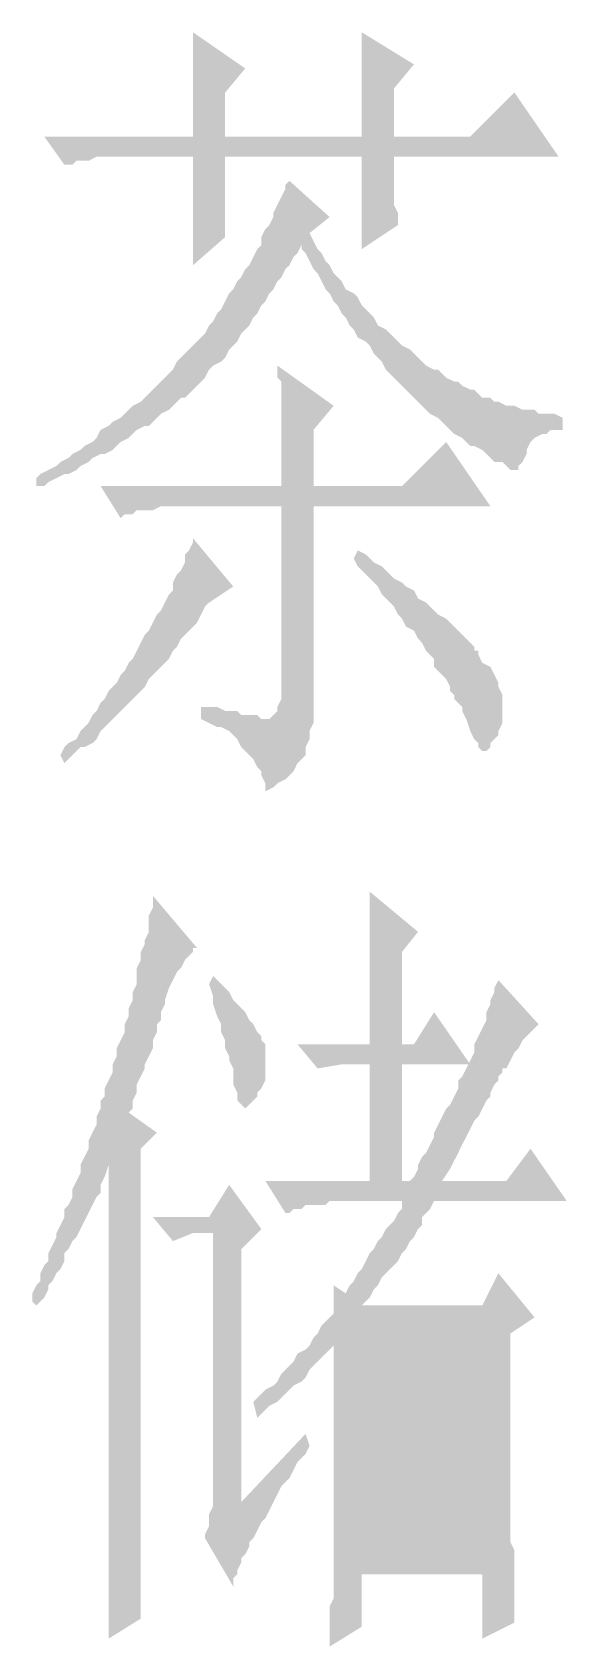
# Model space of a CAD drawing. Header units: millimetres. Extents: x -1120 to 100154, y -9529 to 14223.
# Drawn here: x 6879 to 7168, y 11196 to 12071 of the extents above; entities that cross this region are included whole.
import ezdxf

# ---------------------------------------------------------------- set-up
doc = ezdxf.new("R2010")
doc.units = ezdxf.units.MM
doc.layers.add('A-立面看线', color=7, linetype='Continuous')

msp = doc.modelspace()

# ---------------------------------------------------------------- hatches: boundary and pattern name
at = {"layer": 'A-立面看线'}
for points in [[(6965.68, 11944.59), (6965.68, 11948.95), (6965.68, 11955.47), (6965.68, 11959.83), (6965.68, 11964.18), (6965.68, 11968.53), (6965.68, 11972.88), (6965.68, 11977.23), (6965.68, 11981.59), (6965.68, 11985.94), (6965.68, 11990.29), (6965.68, 11994.64), (6965.68, 11999), (6965.68, 12003.35), (6922.16, 12003.35), (6919.99, 12003.35), (6915.63, 12003.35), (6913.46, 12003.35), (6909.11, 12001.17), (6906.93, 12001.17), (6902.58, 12001.17), (6900.4, 11999), (6898.23, 11999), (6896.05, 11999), (6885.17, 12014.23), (6965.68, 12014.23), (6965.68, 12018.58), (6965.68, 12022.93), (6965.68, 12027.28), (6965.68, 12031.64), (6965.68, 12035.99), (6965.68, 12040.34), (6965.68, 12044.69), (6965.68, 12049.05), (6965.68, 12053.4), (6965.68, 12057.75), (6965.68, 12062.1), (6965.68, 12068.63), (6965.68, 12070.81), (6993.97, 12051.22), (6983.09, 12038.17), (6983.09, 12014.23), (7057.08, 12014.23), (7057.08, 12018.58), (7057.08, 12022.93), (7057.08, 12027.28), (7057.08, 12031.64), (7057.08, 12035.99), (7057.08, 12040.34), (7057.08, 12044.69), (7057.08, 12049.05), (7057.08, 12053.4), (7057.08, 12057.75), (7057.08, 12062.1), (7057.08, 12068.63), (7057.08, 12070.81), (7085.37, 12053.4), (7074.49, 12040.34), (7074.49, 12014.23), (7115.84, 12014.23), (7139.77, 12038.17), (7163.71, 12003.35), (7074.49, 12003.35), (7074.49, 11999), (7074.49, 11994.64), (7074.49, 11990.29), (7074.49, 11985.94), (7074.49, 11981.59), (7074.49, 11977.23), (7076.67, 11972.88), (7076.67, 11966.35), (7076.67, 11966.35), (7057.08, 11953.3), (7057.08, 12003.35), (6983.09, 12003.35), (6983.09, 11959.83), (6965.68, 11944.59)], [(7039.67, 11970.71), (7028.79, 11962), (7030.97, 11957.65), (7033.14, 11953.3), (7035.32, 11951.12), (7037.5, 11946.77), (7039.67, 11944.59), (7041.85, 11940.24), (7044.02, 11938.06), (7046.2, 11935.89), (7048.38, 11931.54), (7052.73, 11929.36), (7054.9, 11927.18), (7057.08, 11922.83), (7059.26, 11920.66), (7061.43, 11918.48), (7063.61, 11916.3), (7065.79, 11911.95), (7070.14, 11909.78), (7072.31, 11907.6), (7074.49, 11905.42), (7076.67, 11903.25), (7078.84, 11901.07), (7083.19, 11898.9), (7085.37, 11896.72), (7087.55, 11894.54), (7089.72, 11892.37), (7091.9, 11890.19), (7096.25, 11888.01), (7098.43, 11888.01), (7100.6, 11885.84), (7102.78, 11883.66), (7107.13, 11881.49), (7109.31, 11881.49), (7111.48, 11879.31), (7115.84, 11877.13), (7118.01, 11877.13), (7120.19, 11874.96), (7122.36, 11872.78), (7126.72, 11872.78), (7128.89, 11870.61), (7131.07, 11870.61), (7135.42, 11868.43), (7137.6, 11868.43), (7139.77, 11868.43), (7144.12, 11866.25), (7146.3, 11866.25), (7150.65, 11866.25), (7152.83, 11864.08), (7155.01, 11864.08), (7159.36, 11864.08), (7161.53, 11864.08), (7165.89, 11861.9), (7165.89, 11861.9), (7165.89, 11855.37), (7161.53, 11855.37), (7159.36, 11855.37), (7157.18, 11853.2), (7155.01, 11853.2), (7150.65, 11851.02), (7148.48, 11848.84), (7146.3, 11844.49), (7146.3, 11842.32), (7144.12, 11837.96), (7141.95, 11835.79), (7141.95, 11833.61), (7137.6, 11833.61), (7135.42, 11835.79), (7133.24, 11837.96), (7128.89, 11837.96), (7126.72, 11840.14), (7124.54, 11842.32), (7122.36, 11844.49), (7118.01, 11846.67), (7115.84, 11846.67), (7113.66, 11848.84), (7111.48, 11851.02), (7107.13, 11853.2), (7104.95, 11855.37), (7102.78, 11857.55), (7100.6, 11859.73), (7098.43, 11861.9), (7094.07, 11864.08), (7091.9, 11866.25), (7089.72, 11868.43), (7087.55, 11870.61), (7085.37, 11872.78), (7083.19, 11874.96), (7078.84, 11879.31), (7076.67, 11881.49), (7074.49, 11883.66), (7072.31, 11885.84), (7070.14, 11888.01), (7067.96, 11892.37), (7065.79, 11894.54), (7063.61, 11896.72), (7061.43, 11901.07), (7059.26, 11903.25), (7054.9, 11905.42), (7052.73, 11909.78), (7050.55, 11911.95), (7048.38, 11916.3), (7046.2, 11918.48), (7044.02, 11922.83), (7041.85, 11925.01), (7039.67, 11929.36), (7037.5, 11931.54), (7035.32, 11935.89), (7033.14, 11940.24), (7030.97, 11942.42), (7028.79, 11946.77), (7026.62, 11951.12), (7024.44, 11953.3), (7024.44, 11955.47), (7022.26, 11951.12), (7020.09, 11948.95), (7017.91, 11944.59), (7015.73, 11942.42), (7013.56, 11938.06), (7011.38, 11935.89), (7009.21, 11931.54), (7007.03, 11929.36), (7004.85, 11925.01), (7002.68, 11922.83), (7000.5, 11918.48), (6998.33, 11916.3), (6996.15, 11911.95), (6993.97, 11909.78), (6991.8, 11907.6), (6989.62, 11903.25), (6987.45, 11901.07), (6985.27, 11898.9), (6983.09, 11894.54), (6980.92, 11892.37), (6976.57, 11890.19), (6974.39, 11888.01), (6972.21, 11883.66), (6972.21, 11883.66), (6970.04, 11881.49), (6967.86, 11879.31), (6965.68, 11877.13), (6963.51, 11874.96), (6961.33, 11872.78), (6959.16, 11872.78), (6956.98, 11870.61), (6954.8, 11868.43), (6952.63, 11866.25), (6948.28, 11864.08), (6946.1, 11861.9), (6943.92, 11859.73), (6941.75, 11857.55), (6939.57, 11857.55), (6935.22, 11855.37), (6933.04, 11853.2), (6930.87, 11851.02), (6926.51, 11848.84), (6924.34, 11846.67), (6922.16, 11844.49), (6917.81, 11842.32), (6915.63, 11842.32), (6911.28, 11840.14), (6909.11, 11837.96), (6904.75, 11835.79), (6902.58, 11833.61), (6898.23, 11831.44), (6896.05, 11831.44), (6891.7, 11829.26), (6887.35, 11827.08), (6885.17, 11824.91), (6880.82, 11824.91), (6880.82, 11829.26), (6882.99, 11831.44), (6887.35, 11833.61), (6891.7, 11835.79), (6893.87, 11837.96), (6898.23, 11840.14), (6900.4, 11842.32), (6904.75, 11844.49), (6906.93, 11846.67), (6911.28, 11848.84), (6913.46, 11851.02), (6915.63, 11855.37), (6919.99, 11857.55), (6922.16, 11859.73), (6926.51, 11861.9), (6928.69, 11864.08), (6930.87, 11866.25), (6933.04, 11868.43), (6937.4, 11870.61), (6939.57, 11872.78), (6941.75, 11874.96), (6943.92, 11877.13), (6946.1, 11879.31), (6948.28, 11881.49), (6950.45, 11883.66), (6952.63, 11885.84), (6954.8, 11888.01), (6956.98, 11892.37), (6959.16, 11894.54), (6961.33, 11896.72), (6963.51, 11898.9), (6965.68, 11901.07), (6967.86, 11903.25), (6970.04, 11905.42), (6972.21, 11907.6), (6972.21, 11907.6), (6974.39, 11911.95), (6976.57, 11914.13), (6978.74, 11918.48), (6980.92, 11920.66), (6983.09, 11925.01), (6985.27, 11929.36), (6987.45, 11931.54), (6989.62, 11935.89), (6991.8, 11938.06), (6993.97, 11942.42), (6996.15, 11944.59), (6998.33, 11948.95), (7000.5, 11953.3), (7002.68, 11955.47), (7002.68, 11959.83), (7004.85, 11964.18), (7007.03, 11966.35), (7009.21, 11970.71), (7009.21, 11972.88), (7011.38, 11977.23), (7013.56, 11981.59), (7015.73, 11985.94), (7015.73, 11988.12), (7017.91, 11990.29), (7039.67, 11970.71)], [(7013.56, 11824.91), (7013.56, 11829.26), (7013.56, 11835.79), (7013.56, 11840.14), (7013.56, 11846.67), (7013.56, 11851.02), (7013.56, 11855.37), (7013.56, 11859.73), (7013.56, 11864.08), (7013.56, 11868.43), (7013.56, 11872.78), (7013.56, 11877.13), (7013.56, 11881.49), (7011.38, 11883.66), (7011.38, 11888.01), (7011.38, 11890.19), (7041.85, 11868.43), (7030.97, 11855.37), (7030.97, 11824.91), (7078.84, 11824.91), (7102.78, 11848.84), (7126.72, 11814.03), (7030.97, 11814.03), (7030.97, 11703.05), (7030.97, 11696.52), (7028.79, 11692.17), (7028.79, 11687.81), (7026.62, 11683.46), (7026.62, 11679.11), (7024.44, 11676.93), (7024.44, 11676.93), (7022.26, 11674.76), (7020.09, 11670.41), (7017.91, 11668.23), (7015.73, 11666.05), (7011.38, 11663.88), (7009.21, 11661.7), (7004.85, 11659.52), (7004.85, 11663.88), (7002.68, 11668.23), (7002.68, 11670.41), (7000.5, 11672.58), (6998.33, 11676.93), (6996.15, 11679.11), (6993.97, 11681.29), (6991.8, 11683.46), (6989.62, 11687.81), (6987.45, 11689.99), (6985.27, 11692.17), (6980.92, 11694.34), (6978.74, 11694.34), (6974.39, 11696.52), (6970.04, 11698.69), (6970.04, 11698.69), (6970.04, 11705.22), (6974.39, 11705.22), (6978.74, 11705.22), (6983.09, 11703.05), (6985.27, 11703.05), (6989.62, 11703.05), (6991.8, 11700.87), (6996.15, 11700.87), (6998.33, 11700.87), (7000.5, 11700.87), (7002.68, 11698.69), (7002.68, 11698.69), (7007.03, 11698.69), (7009.21, 11700.87), (7011.38, 11703.05), (7011.38, 11705.22), (7013.56, 11709.57), (7013.56, 11713.93), (7013.56, 11814.03), (6956.98, 11814.03), (6954.8, 11814.03), (6950.45, 11814.03), (6948.28, 11814.03), (6943.92, 11811.85), (6941.75, 11811.85), (6937.4, 11811.85), (6935.22, 11811.85), (6933.04, 11809.68), (6928.69, 11809.68), (6926.51, 11807.5), (6915.63, 11824.91), (7013.56, 11824.91)], [(6965.68, 11796.62), (6987.45, 11770.51), (6974.39, 11761.8), (6972.21, 11759.63), (6970.04, 11755.27), (6967.86, 11750.92), (6965.68, 11748.74), (6961.33, 11744.39), (6959.16, 11742.22), (6956.98, 11737.86), (6954.8, 11735.69), (6952.63, 11731.34), (6950.45, 11729.16), (6946.1, 11724.81), (6943.92, 11722.63), (6941.75, 11720.46), (6939.57, 11716.1), (6937.4, 11713.93), (6935.22, 11711.75), (6933.04, 11709.57), (6928.69, 11705.22), (6926.51, 11703.05), (6924.34, 11700.87), (6922.16, 11698.69), (6919.99, 11696.52), (6917.81, 11694.34), (6915.63, 11692.17), (6913.46, 11687.81), (6911.28, 11685.64), (6906.93, 11683.46), (6904.75, 11683.46), (6902.58, 11681.29), (6900.4, 11679.11), (6898.23, 11676.93), (6896.05, 11674.76), (6893.87, 11679.11), (6896.05, 11683.46), (6898.23, 11685.64), (6902.58, 11687.81), (6904.75, 11692.17), (6906.93, 11694.34), (6909.11, 11696.52), (6911.28, 11700.87), (6913.46, 11703.05), (6915.63, 11707.4), (6917.81, 11709.57), (6919.99, 11713.93), (6922.16, 11716.1), (6924.34, 11718.28), (6926.51, 11722.63), (6928.69, 11724.81), (6930.87, 11729.16), (6933.04, 11731.34), (6935.22, 11735.69), (6935.22, 11735.69), (6937.4, 11740.04), (6939.57, 11744.39), (6941.75, 11746.57), (6943.92, 11750.92), (6946.1, 11755.27), (6948.28, 11757.45), (6950.45, 11761.8), (6952.63, 11766.15), (6954.8, 11768.33), (6954.8, 11772.68), (6956.98, 11777.03), (6959.16, 11779.21), (6961.33, 11783.56), (6961.33, 11787.91), (6963.51, 11790.09), (6965.68, 11794.44), (6965.68, 11796.62), (6965.68, 11796.62)], [(7052.73, 11785.74), (7054.9, 11790.09), (7059.26, 11787.91), (7063.61, 11783.56), (7067.96, 11781.39), (7070.14, 11779.21), (7074.49, 11774.86), (7078.84, 11772.68), (7081.02, 11770.51), (7085.37, 11768.33), (7087.55, 11763.98), (7091.9, 11761.8), (7094.07, 11759.63), (7096.25, 11757.45), (7098.43, 11755.27), (7102.78, 11753.1), (7104.95, 11750.92), (7107.13, 11748.74), (7109.31, 11746.57), (7111.48, 11744.39), (7113.66, 11742.22), (7113.66, 11742.22), (7115.84, 11740.04), (7118.01, 11737.86), (7118.01, 11735.69), (7120.19, 11735.69), (7120.19, 11733.51), (7122.36, 11729.16), (7126.72, 11726.98), (7128.89, 11722.63), (7131.07, 11718.28), (7131.07, 11716.1), (7133.24, 11711.75), (7133.24, 11709.57), (7133.24, 11705.22), (7133.24, 11705.22), (7133.24, 11700.87), (7133.24, 11696.52), (7131.07, 11692.17), (7131.07, 11689.99), (7126.72, 11685.64), (7126.72, 11683.46), (7124.54, 11681.29), (7122.36, 11681.29), (7120.19, 11683.46), (7120.19, 11685.64), (7118.01, 11687.81), (7115.84, 11692.17), (7113.66, 11698.69), (7111.48, 11703.05), (7111.48, 11705.22), (7109.31, 11707.4), (7107.13, 11709.57), (7107.13, 11711.75), (7104.95, 11713.93), (7104.95, 11716.1), (7102.78, 11720.46), (7100.6, 11722.63), (7098.43, 11724.81), (7096.25, 11726.98), (7096.25, 11731.34), (7094.07, 11733.51), (7091.9, 11735.69), (7089.72, 11740.04), (7087.55, 11742.22), (7085.37, 11746.57), (7081.02, 11748.74), (7078.84, 11753.1), (7076.67, 11755.27), (7074.49, 11759.63), (7070.14, 11763.98), (7067.96, 11766.15), (7065.79, 11770.51), (7061.43, 11774.86), (7059.26, 11777.03), (7054.9, 11781.39), (7052.73, 11785.74), (7052.73, 11785.74)], [(6919.99, 11200.37), (6919.99, 11206.9), (6919.99, 11213.42), (6919.99, 11219.95), (6919.99, 11224.31), (6919.99, 11230.83), (6919.99, 11237.36), (6919.99, 11241.71), (6919.99, 11246.07), (6919.99, 11252.59), (6919.99, 11256.95), (6919.99, 11261.3), (6919.99, 11265.65), (6919.99, 11270), (6919.99, 11274.36), (6919.99, 11278.71), (6919.99, 11280.88), (6919.99, 11285.24), (6919.99, 11287.41), (6919.99, 11289.59), (6919.99, 11293.94), (6919.99, 11296.12), (6919.99, 11298.29), (6919.99, 11457.15), (6917.81, 11450.62), (6915.63, 11446.27), (6915.63, 11441.91), (6913.46, 11439.74), (6911.28, 11435.39), (6909.11, 11431.03), (6906.93, 11426.68), (6904.75, 11422.33), (6902.58, 11417.98), (6900.4, 11415.8), (6898.23, 11411.45), (6896.05, 11409.27), (6896.05, 11404.92), (6893.87, 11400.57), (6891.7, 11398.39), (6889.52, 11394.04), (6887.35, 11391.86), (6887.35, 11389.69), (6885.17, 11385.34), (6882.99, 11383.16), (6880.82, 11380.98), (6878.64, 11383.16), (6878.64, 11387.51), (6880.82, 11391.86), (6882.99, 11394.04), (6882.99, 11398.39), (6885.17, 11402.75), (6887.35, 11404.92), (6887.35, 11409.27), (6889.52, 11413.63), (6891.7, 11417.98), (6891.7, 11420.15), (6893.87, 11424.51), (6896.05, 11428.86), (6896.05, 11433.21), (6898.23, 11435.39), (6900.4, 11439.74), (6900.4, 11444.09), (6902.58, 11448.44), (6904.75, 11452.8), (6904.75, 11457.15), (6906.93, 11461.5), (6909.11, 11465.85), (6909.11, 11470.2), (6911.28, 11474.56), (6913.46, 11478.91), (6913.46, 11483.26), (6915.63, 11487.61), (6915.63, 11491.97), (6917.81, 11494.14), (6917.81, 11498.49), (6919.99, 11502.85), (6922.16, 11507.2), (6922.16, 11511.55), (6924.34, 11515.9), (6924.34, 11520.25), (6926.51, 11524.61), (6928.69, 11528.96), (6928.69, 11533.31), (6930.87, 11537.66), (6930.87, 11542.02), (6933.04, 11546.37), (6933.04, 11550.72), (6935.22, 11555.07), (6935.22, 11559.42), (6935.22, 11563.78), (6937.4, 11568.13), (6937.4, 11572.48), (6939.57, 11576.83), (6939.57, 11579.01), (6941.75, 11583.36), (6941.75, 11587.71), (6941.75, 11592.07), (6943.92, 11596.42), (6943.92, 11598.59), (6943.92, 11602.95), (6967.86, 11574.66), (6965.68, 11574.66), (6965.68, 11572.48), (6963.51, 11570.3), (6961.33, 11568.13), (6959.16, 11563.78), (6956.98, 11561.6), (6954.8, 11557.25), (6952.63, 11552.9), (6950.45, 11546.37), (6950.45, 11544.19), (6948.28, 11539.84), (6948.28, 11535.49), (6946.1, 11533.31), (6946.1, 11528.96), (6943.92, 11524.61), (6943.92, 11520.25), (6941.75, 11515.9), (6939.57, 11511.55), (6939.57, 11509.37), (6937.4, 11505.02), (6935.22, 11500.67), (6935.22, 11496.32), (6933.04, 11491.97), (6933.04, 11487.61), (6930.87, 11485.44), (6946.1, 11474.56), (6937.4, 11465.85), (6937.4, 11283.06), (6937.4, 11280.88), (6937.4, 11276.53), (6937.4, 11272.18), (6937.4, 11267.83), (6937.4, 11263.48), (6937.4, 11261.3), (6937.4, 11256.95), (6937.4, 11252.59), (6937.4, 11246.07), (6937.4, 11241.71), (6937.4, 11237.36), (6937.4, 11233.01), (6937.4, 11228.66), (6937.4, 11222.13), (6937.4, 11217.78), (6937.4, 11213.42), (6937.4, 11211.25), (6919.99, 11200.37)], [(7039.67, 11196.02), (7039.67, 11202.54), (7039.67, 11206.9), (7039.67, 11213.42), (7039.67, 11217.78), (7041.85, 11222.13), (7041.85, 11226.48), (7041.85, 11233.01), (7041.85, 11237.36), (7041.85, 11241.71), (7041.85, 11243.89), (7041.85, 11248.24), (7041.85, 11252.59), (7041.85, 11256.95), (7041.85, 11259.12), (7041.85, 11263.48), (7041.85, 11359.22), (7039.67, 11357.05), (7035.32, 11352.7), (7033.14, 11350.52), (7030.97, 11348.34), (7028.79, 11346.17), (7026.62, 11341.81), (7024.44, 11339.64), (7020.09, 11337.46), (7017.91, 11335.29), (7015.73, 11333.11), (7013.56, 11330.93), (7011.38, 11328.76), (7007.03, 11326.58), (7004.85, 11324.41), (7002.68, 11322.23), (7000.5, 11320.05), (6998.33, 11328.76), (7000.5, 11330.93), (7002.68, 11333.11), (7004.85, 11335.29), (7009.21, 11337.46), (7011.38, 11339.64), (7013.56, 11343.99), (7015.73, 11346.17), (7017.91, 11348.34), (7020.09, 11350.52), (7022.26, 11354.87), (7026.62, 11357.05), (7028.79, 11359.22), (7030.97, 11363.58), (7033.14, 11365.75), (7035.32, 11370.1), (7037.5, 11372.28), (7039.67, 11374.46), (7041.85, 11376.63), (7041.85, 11391.86), (7048.38, 11387.51), (7050.55, 11391.86), (7052.73, 11394.04), (7054.9, 11398.39), (7057.08, 11400.57), (7059.26, 11404.92), (7061.43, 11409.27), (7063.61, 11411.45), (7065.79, 11415.8), (7067.96, 11417.98), (7070.14, 11422.33), (7072.31, 11424.51), (7074.49, 11426.68), (7076.67, 11431.03), (7078.84, 11433.21), (7078.84, 11437.56), (7046.2, 11437.56), (7044.02, 11437.56), (7039.67, 11437.56), (7037.5, 11435.39), (7033.14, 11435.39), (7030.97, 11435.39), (7026.62, 11435.39), (7024.44, 11433.21), (7020.09, 11433.21), (7017.91, 11431.03), (7015.73, 11431.03), (7004.85, 11448.44), (7061.43, 11448.44), (7061.43, 11511.55), (7046.2, 11511.55), (7033.14, 11509.37), (7022.26, 11522.43), (7061.43, 11522.43), (7061.43, 11528.96), (7061.43, 11535.49), (7061.43, 11542.02), (7061.43, 11548.54), (7061.43, 11552.9), (7061.43, 11559.42), (7061.43, 11563.78), (7061.43, 11568.13), (7061.43, 11572.48), (7061.43, 11576.83), (7061.43, 11581.19), (7061.43, 11585.54), (7061.43, 11589.89), (7061.43, 11594.24), (7061.43, 11596.42), (7061.43, 11598.59), (7061.43, 11602.95), (7061.43, 11605.12), (7061.43, 11605.12), (7087.55, 11583.36), (7078.84, 11572.48), (7078.84, 11522.43), (7085.37, 11522.43), (7096.25, 11539.84), (7115.84, 11511.55), (7078.84, 11511.55), (7078.84, 11448.44), (7083.19, 11448.44), (7085.37, 11450.62), (7087.55, 11454.97), (7087.55, 11457.15), (7089.72, 11461.5), (7091.9, 11463.68), (7094.07, 11468.03), (7096.25, 11472.38), (7096.25, 11474.56), (7098.43, 11478.91), (7100.6, 11483.26), (7102.78, 11487.61), (7104.95, 11489.79), (7107.13, 11494.14), (7109.31, 11498.49), (7109.31, 11502.85), (7111.48, 11505.02), (7113.66, 11509.37), (7115.84, 11513.73), (7118.01, 11518.08), (7118.01, 11522.43), (7120.19, 11526.78), (7122.36, 11531.13), (7124.54, 11535.49), (7124.54, 11539.84), (7126.72, 11544.19), (7126.72, 11546.37), (7128.89, 11550.72), (7128.89, 11552.9), (7131.07, 11557.25), (7131.07, 11557.25), (7152.83, 11533.31), (7150.65, 11531.13), (7148.48, 11528.96), (7146.3, 11526.78), (7144.12, 11524.61), (7141.95, 11520.25), (7139.77, 11518.08), (7137.6, 11513.73), (7135.42, 11509.37), (7133.24, 11509.37), (7133.24, 11507.2), (7131.07, 11505.02), (7131.07, 11502.85), (7128.89, 11500.67), (7126.72, 11496.32), (7126.72, 11494.14), (7124.54, 11491.97), (7122.36, 11487.61), (7120.19, 11483.26), (7118.01, 11481.08), (7115.84, 11476.73), (7113.66, 11472.38), (7111.48, 11468.03), (7109.31, 11463.68), (7107.13, 11459.32), (7104.95, 11454.97), (7100.6, 11448.44), (7100.6, 11448.44), (7135.42, 11448.44), (7148.48, 11465.85), (7168.06, 11437.56), (7096.25, 11437.56), (7094.07, 11433.21), (7091.9, 11431.03), (7089.72, 11428.86), (7089.72, 11424.51), (7087.55, 11422.33), (7085.37, 11417.98), (7083.19, 11415.8), (7081.02, 11411.45), (7078.84, 11409.27), (7076.67, 11404.92), (7074.49, 11402.75), (7070.14, 11398.39), (7067.96, 11396.22), (7065.79, 11391.86), (7063.61, 11389.69), (7061.43, 11385.34), (7059.26, 11383.16), (7057.08, 11380.98), (7122.36, 11380.98), (7131.07, 11398.39), (7150.65, 11374.46), (7137.6, 11365.75), (7137.6, 11265.65), (7137.6, 11263.48), (7137.6, 11259.12), (7137.6, 11256.95), (7137.6, 11252.59), (7139.77, 11248.24), (7139.77, 11243.89), (7139.77, 11239.54), (7139.77, 11235.19), (7139.77, 11230.83), (7139.77, 11224.31), (7139.77, 11219.95), (7139.77, 11213.42), (7139.77, 11209.07), (7122.36, 11200.37), (7122.36, 11235.19), (7057.08, 11235.19), (7057.08, 11206.9), (7039.67, 11196.02)], [(6974.39, 11555.07), (6976.57, 11559.42), (6980.92, 11555.07), (6985.27, 11550.72), (6987.45, 11546.37), (6991.8, 11542.02), (6993.97, 11539.84), (6996.15, 11535.49), (6998.33, 11533.31), (7000.5, 11528.96), (7002.68, 11526.78), (7002.68, 11524.61), (7004.85, 11522.43), (7004.85, 11520.25), (7004.85, 11518.08), (7004.85, 11515.9), (7004.85, 11511.55), (7004.85, 11507.2), (7004.85, 11502.85), (7002.68, 11498.49), (7000.5, 11496.32), (7000.5, 11494.14), (6996.15, 11489.79), (6993.97, 11487.61), (6993.97, 11487.61), (6991.8, 11489.79), (6989.62, 11491.97), (6989.62, 11496.32), (6987.45, 11500.67), (6987.45, 11502.85), (6987.45, 11505.02), (6987.45, 11509.37), (6985.27, 11513.73), (6985.27, 11515.9), (6983.09, 11520.25), (6983.09, 11524.61), (6980.92, 11528.96), (6980.92, 11533.31), (6978.74, 11537.66), (6976.57, 11544.19), (6976.57, 11548.54), (6974.39, 11555.07), (6974.39, 11555.07), (6974.39, 11555.07)], [(6991.8, 11274.36), (7026.62, 11311.35), (7028.79, 11304.82), (7026.62, 11300.47), (7022.26, 11296.12), (7020.09, 11291.76), (7017.91, 11287.41), (7013.56, 11283.06), (7011.38, 11278.71), (7009.21, 11274.36), (7007.03, 11270), (7004.85, 11265.65), (7002.68, 11263.48), (7000.5, 11259.12), (6998.33, 11254.77), (6996.15, 11252.59), (6996.15, 11250.42), (6993.97, 11246.07), (6991.8, 11243.89), (6991.8, 11241.71), (6989.62, 11237.36), (6989.62, 11235.19), (6987.45, 11233.01), (6987.45, 11230.83), (6987.45, 11228.66), (6972.21, 11254.77), (6972.21, 11256.95), (6974.39, 11261.3), (6974.39, 11263.48), (6974.39, 11267.83), (6976.57, 11272.18), (6976.57, 11278.71), (6976.57, 11283.06), (6976.57, 11420.15), (6965.68, 11420.15), (6954.8, 11415.8), (6943.92, 11428.86), (6974.39, 11428.86), (6985.27, 11446.27), (7002.68, 11422.33), (6991.8, 11411.45), (6991.8, 11274.36)], [(7057.08, 11370.1), (7057.08, 11313.53), (7122.36, 11313.53), (7122.36, 11370.1), (7057.08, 11370.1)], [(7057.08, 11302.64), (7057.08, 11246.07), (7122.36, 11246.07), (7122.36, 11302.64), (7057.08, 11302.64)]]:
    msp.add_hatch(color=256, dxfattribs=at).paths.add_polyline_path(points)

doc.saveas('drawing.dxf')
